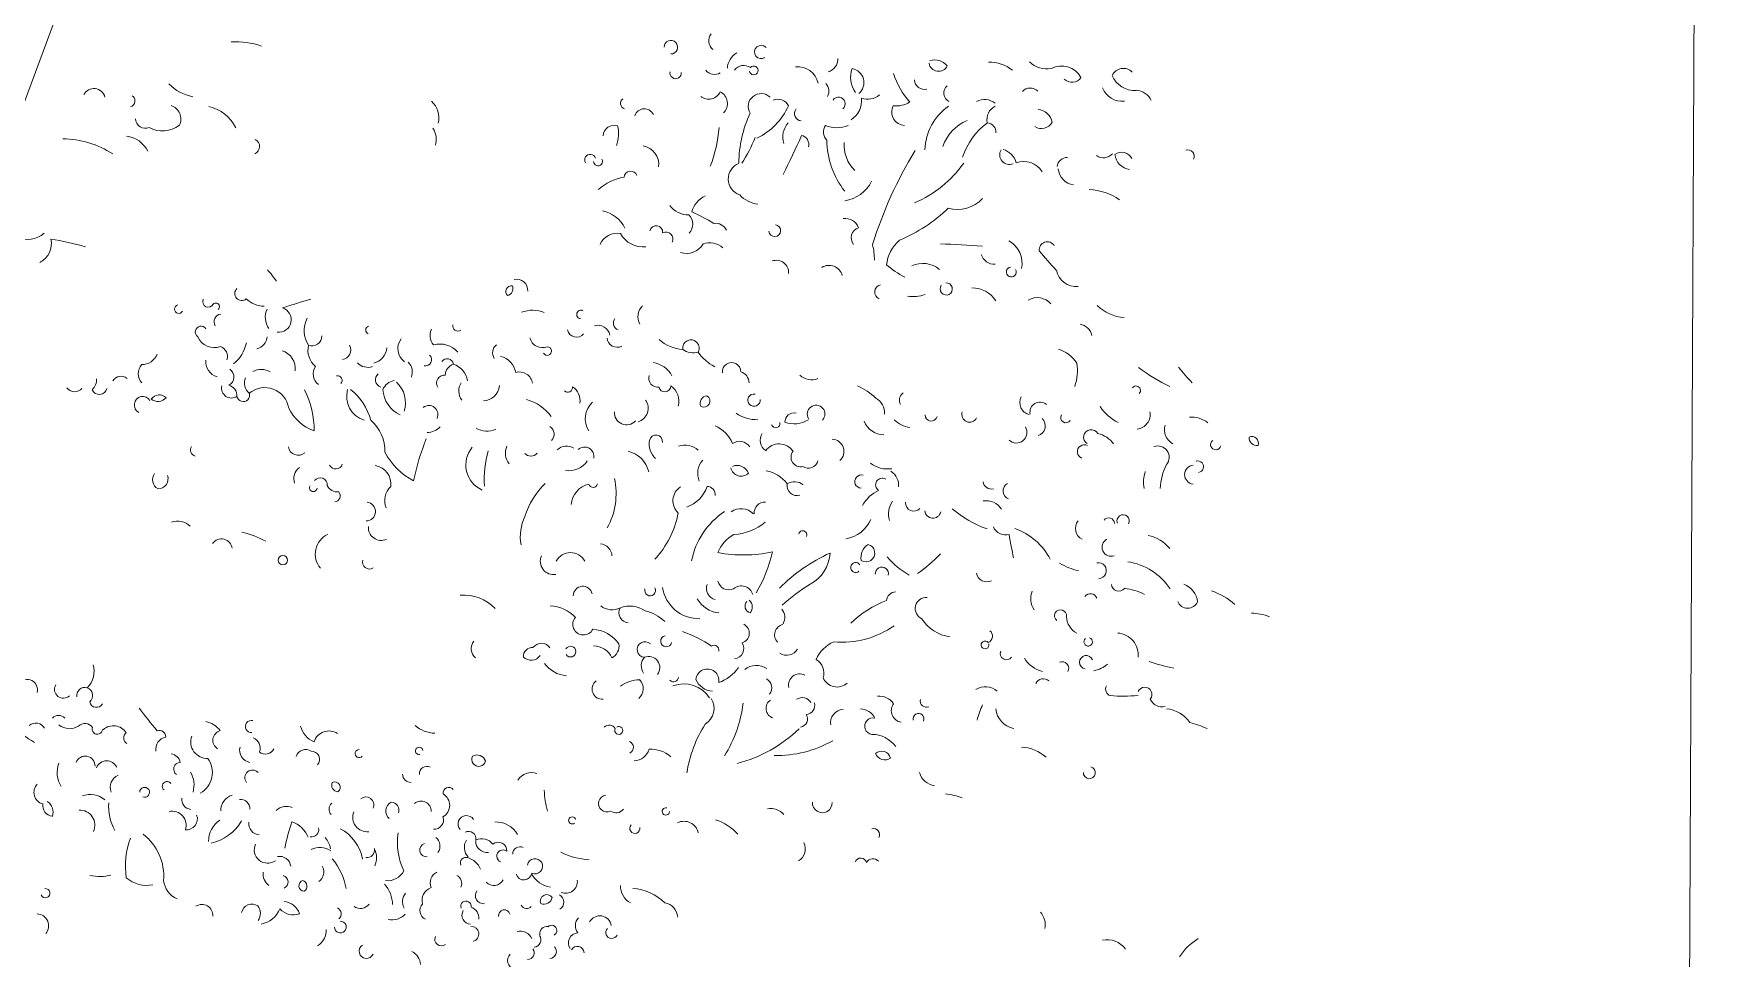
# Model space of a CAD drawing. Header units: millimetres. Extents: x -24439 to 198341, y -52871 to 149926.
# Drawn here: x 145387 to 147438, y 46299 to 47430 of the extents above; entities that cross this region are included whole.
import ezdxf

# ---------------------------------------------------------------- set-up
doc = ezdxf.new("R2010")
doc.units = ezdxf.units.MM
doc.linetypes.add('NET VAN', pattern=[1.06, 0.53, -0.53])
doc.layers.add('A-DETL-GENF-2', color=9, linetype='NET VAN', lineweight=9)
doc.layers.add('G-IMPT-1', color=9, linetype='Continuous', lineweight=9)

# ---------------------------------------------------------------- blocks, each defined once
blk = doc.blocks.new('NCV_TKCS_251209_TONG THE HIEN TRANG SAN DUONG - NCV_TKCS_HIEN TRANG_251209a_dwg_CX-1613001-TKCS_MB ĐỊNH VỊ CAO ĐỘ THIẾT KẾ')
at = {"layer": 'G-IMPT-1'}
blk.add_circle((-765.3, 5555.2), 9.44, dxfattribs=at)
for centre, radius, start, end in [((594.2, 6985.2), 25.4, 61.699, 171.4309), ((477.8, 6934.8), 44.9, 45.24, 134.7603), ((607.1, 7019.7), 48.9, 218.822, 291.315), ((633.2, 6939), 36.2, 41.631, 103.3173), ((343.1, 6870.2), 76, 67.899, 108.0114), ((422.9, 7012.5), 51.3, 243.045, 296.955), ((488, 6973.8), 22.6, 243.172, 341.587), ((591.5, 6985.6), 42.8, 218.117, 292.812), ((222.9, 6882.5), 33.9, 56.746, 123.2543), ((222, 6913.9), 19.7, 205.774, 351.288), ((422.6, 6895.9), 21.4, 60.66, 154.048), ((269.7, 6861.5), 19.9, 148.744, 258.515), ((450.4, 6846.3), 33.5, 28.883, 100.4241), ((764.4, 6875.8), 13.2, 350.728, 124.3312), ((-130.1, 6828.4), 13.6, 60.039, 320.569), ((-3.1, 6852.3), 28.1, 303.891, 17.228), ((110.6, 6846.9), 53.4, 177.216, 232.031), ((60.7, 6820.6), 29.1, 327.203, 96.8077), ((283.9, 6964.5), 174.5, 215.037, 237.209), ((205, 6870.8), 20.4, 198.339, 300.548), ((344.2, 6832.9), 35.7, 69.163, 133.4585), ((380, 6838.4), 30.8, 133.756, 209.182), ((455, 6868.2), 25.3, 254.05, 346.879), ((593.2, 6846.9), 24.7, 252.445, 334.816), ((639.5, 6823), 22.8, 42.156, 143.8677), ((652.4, 6849.4), 33.9, 202.407, 279.971), ((-217, 6826.3), 23.2, 159.056, 248.203), ((-149.7, 6786.1), 38, 136.466, 194.047), ((-37.8, 6780.3), 42.8, 29.132, 112.8169), ((4.3, 6785.5), 21.8, 347.185, 62.366), ((94.7, 6835.1), 37.7, 266.823, 326.307), ((148.6, 6855.5), 55.5, 281.44, 317.273), ((354.7, 6763.2), 111.5, 141.413, 195.137), ((367.6, 6748.8), 87.1, 129.528, 178.6593), ((467, 6738.9), 141.8, 143.4112, 178.9397), ((357.1, 6805.2), 18.6, 10.279, 102.3426), ((536.5, 6782.2), 21.7, 107.612, 189.172), ((-309.1, 6784.7), 13.8, 284.873, 197.019), ((-149.2, 6769.3), 23.7, 71.921, 161.2086), ((-133.8, 6788.1), 8.88, 204.775, 155.2249), ((51.5, 6773), 13.5, 327.104, 163.3485), ((52.2, 6778.8), 44.5, 317.892, 24.615), ((186.4, 6795.9), 27.3, 169.108, 284.165), ((415.1, 6773.7), 19.8, 165.135, 309.054), ((399.5, 6741), 39.7, 32.054, 89.8347), ((460, 6728), 43.3, 47.927, 128.2564), ((552.4, 6788.5), 36.2, 201.819, 278.69), ((-284.7, 6737.1), 11.6, 185.79, 22.283), ((-214.8, 6779.5), 23.2, 236.786, 317.463), ((-98.2, 6722), 26.3, 62.393, 227.959), ((-176.7, 6756.4), 132.7, 312.026, 352.779), ((-62.8, 6722.1), 25, 44.624, 129.0153), ((-14.5, 6732), 15, 157.323, 281.255), ((44.6, 6785.5), 62.8, 264.529, 307.993), ((620.7, 6639.5), 117, 72.192, 104.5362), ((-212.6, 6731), 26.5, 249.547, 350.591), ((-191, 6700.5), 26.5, 330.705, 80.2207), ((129.7, 6667.6), 247.9, 171.923, 196.248), ((4.1, 6688.1), 43.8, 155.625, 214.314), ((60.5, 6715.5), 23.1, 161.2, 242.403), ((156.4, 6716.9), 73, 192.863, 242.273), ((1060, 6509.2), 859.5, 165.3457, 179.3983), ((109.3, 6804.1), 233.4, 309.641, 341.599), ((-1244.1, 6829.7), 1249.8, 349.501, 353.556), ((-0.7, 6670.7), 18.8, 0.521, 94.9327), ((216.5, 6748.2), 175, 197.683, 234.514), ((325.2, 6704.4), 70.8, 271.537, 333.405), ((-363.8, 6648.7), 11.4, 140.791, 272.336), ((-319, 6629.6), 20.2, 41.18, 179.2684), ((-445.5, 6596.4), 283.9, 355.869, 12.112), ((-352.7, 6678.4), 261.9, 342.604, 355.487), ((90, 6652.8), 72.4, 294.935, 350.696), ((38.1, 6797.9), 332.5, 309.78, 330.38), ((-367.3, 6577.4), 22.7, 89.424, 193.256), ((-427.9, 6565), 70.3, 356.786, 30), ((-86.5, 6571.4), 34.6, 129.259, 267.611), ((452.5, 6553.6), 53.5, 5.94, 76.754), ((544.7, 6610.7), 16.3, 46.058, 205.017), ((1482.3, 8078), 1755.1, 237.135, 238.855), ((-301, 6537.4), 38.7, 10.153, 96.9077), ((697.5, 5248.1), 1360.9, 101.9214, 105.5513), ((442.5, 6579.6), 29.4, 214.697, 288.436), ((610.9, 6595.3), 41.1, 208.104, 292.589), ((-1112.8, 6360.9), 185.3, 88.9678, 108.2633), ((-766.3, 6496.1), 47.7, 4.198, 63.183), ((-400.4, 6517.3), 11.3, 35.385, 227.883), ((-57.1, 6589.6), 61.1, 239.79, 279.599), ((139.9, 6525.4), 28.9, 36.028, 114.4821), ((175.5, 6524.7), 21.5, 124.596, 235.404), ((315, 6500.5), 76.6, 146.888, 190.491), ((487.6, 6546.2), 10.1, 114.436, 46.636), ((714.6, 6605.4), 84, 241.944, 283.805), ((-384.4, 6519), 9.11, 196.414, 47.596), ((-277.7, 6409.4), 104.9, 116.3586, 148.4359), ((-310.7, 6505.8), 13.8, 39.14, 190.41), ((-120.6, 6476.7), 51.1, 132.206, 181.397), ((1.4, 6487.7), 12.1, 203.214, 98.6791), ((64.7, 6441.1), 156.3, 17.66, 29.598), ((325.1, 6460.5), 52.6, 66.909, 132.0152), ((437, 6437.9), 56.8, 49.317, 107.3038), ((564, 6476), 36.9, 57.385, 136.3012), ((-754.1, 6454.1), 42.9, 1.125, 49.278), ((-189.7, 6512.3), 46.6, 232.319, 287.948), ((-188.3, 6444.4), 26.9, 333.941, 61.112), ((-226.3, 6040.3), 438.5, 76.169, 82.8488), ((-111.2, 6444.5), 23.9, 42.083, 115.2968), ((324, 6686.9), 217.4, 247.164, 258.979), ((370.5, 6474.8), 12.5, 159.808, 110.1957), ((656.5, 6455.1), 29.8, 29.533, 97.3373), ((-229.2, 6415), 13.2, 12.136, 184.127), ((-107.2, 6387.5), 39.8, 64.141, 126.2469), ((29.2, 6407), 24.9, 11.984, 126.3072), ((135.8, 6424.9), 28.2, 32.604, 137.8696), ((247.1, 6430.8), 15, 119.745, 262.875), ((290.6, 6509.8), 72.1, 276.826, 305.677), ((914.1, 6758.8), 346.4, 249.411, 261.827), ((1122.6, 6818.8), 439.6, 234.999, 240.451), ((-1221, 6507.5), 101.2, 242.505, 274.115), ((-1171.2, 6316.1), 81.4, 42.663, 93.7343), ((-341.4, 6357.4), 67.9, 44.087, 94.3683), ((-292.5, 6352.5), 39.6, 98.2259, 171.775), ((-261.1, 6428.7), 52.4, 224.951, 293.141), ((-206.3, 6407.4), 14.4, 349.443, 133.9532), ((-168.6, 6428.8), 39, 268.287, 346.321), ((625, 6355.7), 67.6, 48.779, 90.1112), ((580.8, 6364.7), 98.1, 357.315, 25.305), ((800.8, 6388.3), 9.17, 333.639, 158.4336), ((-1404.9, 6342.4), 23.3, 31.15, 168.58), ((-1335.6, 6361.1), 12.2, 301.7299, 77.194), ((-1251.4, 6348), 28.8, 350.5439, 89.0665), ((-1068.9, 6344.5), 15.7, 307.691, 82.1724), ((940.3, 6317.7), 53.5, 68.56, 111.4398), ((1057.9, 6353.4), 13.6, 356.463, 130.4106), ((1065, 6367.6), 16.4, 193.669, 293.204), ((-1293.4, 6336.3), 19.9, 197.532, 309.689), ((-1269.4, 6377.3), 57.5, 258.595, 323.726), ((799.9, 6407.1), 92.9, 230.05, 260.703), ((814, 6341), 29.9, 293.266, 26.768), ((910.5, 6338), 32.6, 180.55, 258.393), ((988.4, 6329.4), 10.5, 141.569, 5.031), ((-1310.8, 6234.5), 57.4, 44.102, 99.0275), ((605.6, 6303.9), 25.7, 170.885, 271.487), ((625.7, 6289.7), 20.1, 65.344, 208.607), ((679.7, 6294.1), 10.6, 165.185, 344.303), ((882.5, 6270.6), 23.3, 336.872, 126.5473), ((-1389.6, 6063), 192.8, 74.035, 105.9647), ((-185.6, 6248.3), 30.9, 150.978, 226.084), ((625, 6260), 20.4, 302.757, 63.268), ((740.7, 6270.7), 15.4, 46.547, 253.964), ((755.3, 6227.2), 54.8, 52.531, 94.0694), ((1018.3, 6240.5), 116.2, 169.625, 194.618), ((964, 6258.4), 19.6, 113.961, 279.436), ((966.4, 6275.9), 11.7, 293.02, 124.2016), ((-476, 6214.1), 12.2, 102.806, 238.271), ((-489.4, 6216.4), 14.4, 298.867, 42.21), ((-467.4, 6219.4), 22.7, 12.13, 119.945), ((-245.1, 6216.9), 15, 158.558, 266.384), ((-93.2, 6209.2), 16.9, 347.53, 205.889), ((151.2, 6250.9), 34.2, 242.599, 308.822), ((233.7, 6088.4), 146.6, 64.293, 81.8527), ((289.7, 6186.8), 34.5, 12.696, 77.3029), ((361.9, 6235.5), 18.1, 142.3, 226.497), ((415.3, 6219.8), 12.3, 194.388, 3.103), ((490, 6243.7), 15.9, 176.392, 350.189), ((591.8, 6236), 21.6, 243.075, 48.165), ((735.8, 6238.3), 14.1, 79.348, 265.462), ((933.6, 6232.7), 67, 177.683, 207.374), ((-406.5, 6130.2), 62.6, 84.4596, 128.0624), ((-327.8, 6210.2), 8.56, 78.14, 281.86), ((-281.1, 6175.4), 24.8, 27.892, 122.6212), ((-126.5, 6279.1), 79.3, 244.597, 283.172), ((-96.2, 6235.1), 35.4, 249.975, 303.444), ((-14.4, 6288.4), 103.7, 233.028, 258.085), ((0.2, 6186.9), 18.9, 17.499, 202.952), ((17.6, 6168.5), 24.1, 17.671, 88.5882), ((371.7, 6239.1), 56.6, 242.594, 279.464), ((-328.4, 6181), 18.6, 208.512, 337.846), ((-243.6, 6187.2), 20.7, 201.652, 313.291), ((-151.9, 6104.8), 54.7, 46.072, 97.0578), ((60.6, 6144.7), 12.6, 96.736, 23.771), ((190, 6154.1), 18, 333.435, 229.185), ((322.4, 6195.8), 44, 218.565, 285.945), ((-390.9, 6147.6), 26, 209.298, 309.135), ((-372.1, 6119), 8.8, 226.631, 105.2989), ((-140.3, 6131), 18.3, 179.54, 294.988), ((-121.9, 6120.2), 12.2, 208.629, 16.611), ((-121.1, 6088.4), 36.9, 359.92, 72.85), ((-28.4, 6111.6), 15.1, 111.688, 222.322), ((-36.8, 6113.5), 12.4, 257.3269, 76.683), ((151.8, 6125.3), 19, 94.435, 196.175), ((137.8, 6172.6), 52.8, 265.34, 319.902), ((571.5, 6127.3), 17.2, 205.369, 300.428), ((617.1, 6119), 17.6, 136.116, 264.996), ((825.8, 6112.4), 11.8, 19.149, 160.8511), ((852.4, 6126.1), 12.7, 349.017, 219.051), ((-1036.1, 5985.8), 144.8, 49.471, 61.137), ((-582.3, 6088.7), 29, 169.563, 237.696), ((-561.4, 6115.1), 10.4, 183.525, 323.075), ((-457.7, 6089.5), 20.9, 145.345, 229.843), ((56.3, 6179.5), 74.4, 251.792, 288.208), ((120.7, 6077.3), 25.4, 163.19, 252.607), ((116.7, 6111.9), 8.78, 213.906, 30.104), ((242.4, 6090.2), 25.1, 328.882, 104.8579), ((345.4, 6142.5), 56.1, 248.888, 295.885), ((359, 6052.2), 36, 13.295, 72.462), ((583.5, 6049.6), 37, 48.305, 116.1644), ((787.2, 6090.3), 24.6, 157.863, 260.247), ((915.4, 6031.9), 80.9, 56.75, 94.1796), ((-1468.5, 6081.2), 52.7, 263.742, 327.678), ((-1311.7, 5277.3), 774.2, 91.7044, 97.0932), ((-1002.4, 6051.4), 14.2, 149.627, 327.159), ((-398.7, 5328.7), 884.5, 121.7335, 125.6461), ((-731, 6055.5), 8.13, 123.356, 264.719), ((-633.1, 6045.6), 33.5, 160.56, 250.56), ((-571.8, 6022.3), 49.3, 58.109, 121.8908), ((-456.8, 6041.3), 39.7, 25.74, 94.7717), ((-406.3, 6035.9), 27, 25.228, 122.8805), ((-310.7, 6059.9), 9.74, 243.923, 26.074), ((-311.8, 6031.1), 34.5, 8.568, 73.263), ((-168.4, 6058.3), 28.4, 302.678, 52.741), ((-7.8, 6004.8), 67.3, 39.3709, 83.7439), ((63.7, 6032.1), 24.8, 50.255, 141.7624), ((145.4, 6041.2), 34.4, 50.886, 159.9584), ((185.1, 6060.6), 19.5, 157.886, 300.286), ((200.7, 6063.2), 20.3, 253.656, 2.657), ((317.9, 6049), 13.3, 90.722, 285.537), ((360.7, 6054.8), 13.5, 74.325, 253.784), ((844.4, 6067.8), 18.5, 134.789, 307.04), ((902.4, 5921.2), 129.2, 50.823, 97.5721), ((-1443.5, 6024.2), 42.1, 313.21, 30.53), ((-1063, 6015.9), 11.3, 170.925, 350.151), ((-1045.2, 6010.4), 7.51, 328.282, 152.225), ((-966.2, 6090.7), 52.8, 242.754, 286.363), ((-903, 6031), 41.2, 172.723, 230.879), ((-914.4, 6022.1), 25.3, 279.038, 89.4338), ((-807.2, 6031.4), 54, 168.836, 230.472), ((-840.5, 6010), 20.3, 267.115, 16.57), ((-720.9, 6023.5), 34.6, 299.6, 11.945), ((-651.5, 5990), 29.6, 355.789, 60.357), ((-605, 6030.3), 12.7, 277.283, 65.224), ((-559.3, 6032.7), 12.9, 24.849, 163.9501), ((-533.8, 6018.5), 24, 125.115, 195.579), ((-547.8, 5997), 41.1, 24.31, 89.6422), ((-477.7, 6015.9), 33.3, 287.778, 12.733), ((-214.1, 6022.3), 45.8, 149.478, 228.847), ((-180.9, 6045.7), 25, 193.343, 332.971), ((-106.5, 6006.4), 13.2, 8.347, 187.917), ((-36.3, 5976.9), 40.9, 65.015, 125.3761), ((403.7, 5989.2), 70.5, 131.6422, 168.8679), ((433.9, 6015.1), 45.7, 162.532, 213.726), ((432.9, 6038.4), 17, 193.554, 333.028), ((474.4, 6035.2), 16.5, 202.682, 3.798), ((600.8, 6252.8), 222.3, 246.26, 267.557), ((623.5, 6056.3), 27.7, 220.84, 301.215), ((1250.1, 6324.7), 678.4, 205.513, 209.592), ((639.2, 5916.4), 131.2, 44.5129, 87.3361), ((833.3, 6014.4), 16.3, 289.781, 117.4765), ((1005, 5994), 44.3, 24.1349, 85.8809), ((1057, 5886.9), 155.2, 66.125, 86.7347), ((1185, 5929.3), 96.3, 84.5083, 106.912), ((-1116.2, 5984.1), 8.72, 121.115, 347.811), ((-1025.3, 5984.9), 15.4, 113.133, 230.605), ((-955.7, 5977), 29, 302.3, 10.441), ((-797.6, 5992.8), 44.1, 183.965, 246.019), ((-774.7, 5999.9), 19.2, 293.15, 46.833), ((-721.1, 6009.7), 29.3, 240.659, 306.075), ((-554, 5996.4), 16, 100.191, 229.947), ((-490.7, 5998.2), 31.9, 164.892, 231.979), ((-382, 5918.9), 93.2, 53.151, 91.092), ((-80.8, 6008.3), 38.9, 185.396, 245.041), ((31.9, 5980.1), 39.9, 154.703, 220.16), ((74, 6008.9), 21.1, 207.868, 332.132), ((73.1, 5983.7), 24.8, 38.236, 129.7436), ((134.5, 5948.8), 65.7, 52.508, 97.3535), ((195.5, 5982.9), 27.6, 67.238, 139.2454), ((195, 6003.5), 20.7, 187.192, 302.406), ((784, 6118.1), 115.8, 254.584, 275.027), ((880.7, 6001.1), 15.1, 202.457, 337.543), ((916, 5873.4), 123.8, 80.0419, 99.9581), ((1023.4, 6015), 22.2, 219.498, 352.393), ((-1059.2, 5952.6), 11.8, 51.524, 251.256), ((-1036, 5951.4), 72, 324.555, 5.308), ((-890.2, 5925.6), 38.1, 9.763, 89.5076), ((-790.2, 5944.2), 26.6, 161.848, 251.284), ((-764.7, 5938.2), 9.74, 333.925, 116.0754), ((-675.3, 5966.6), 15.9, 148.777, 267.823), ((-640.6, 5944.2), 29.9, 115.8675, 174.7423), ((-672, 5919.1), 55.7, 358.065, 64.462), ((-326.7, 5955.7), 17.8, 330.4619, 75.936), ((-237.1, 5935.2), 19.1, 7.227, 148.9974), ((-151.8, 5914.3), 56.9, 30.524, 93.1198), ((-49.1, 5952.3), 69.3, 306.561, 357.082), ((24.3, 5932.9), 16.5, 10.167, 104.8884), ((148.5, 5931.1), 22.2, 104.823, 202.047), ((292.7, 5988.2), 66.5, 295.665, 353.259), ((241, 6093.7), 307.4, 321.482, 333.046), ((835.2, 5951.7), 13.8, 36.61, 160.8807), ((-1034.9, 5964.9), 36.7, 220.077, 307.242), ((-1014.6, 5913.6), 22.3, 359.672, 85.3502), ((-909.5, 5880.5), 35.8, 76.469, 134.5784), ((-688.5, 5926.9), 50.7, 180.522, 269.478), ((-777.8, 5817.1), 119.7, 31.685, 68.341), ((-613.3, 5968.1), 60.8, 200.336, 261.809), ((-565.7, 5925.5), 18.4, 351.405, 146.0951), ((-455.4, 5970.2), 44.9, 256.827, 309.957), ((-347.2, 5920.8), 17.2, 239.574, 334.634), ((-270.3, 5918.2), 27.9, 74.504, 150.2542), ((-271.7, 5940.5), 44.1, 276.764, 343.966), ((-6.5, 5910.3), 33.6, 139.595, 244.595), ((109.4, 5891.1), 35.8, 62.149, 141.3867), ((64.5, 5970.8), 106.3, 289.516, 327.321), ((235, 5910.5), 8.42, 354.359, 185.641), ((391.5, 5909.8), 31, 139.04, 208.943), ((369.1, 5912.2), 18, 254.36, 93.6232), ((497.4, 6045.5), 153.8, 236.573, 258.467), ((615.7, 5947.2), 21.1, 206.968, 314.107), ((755.9, 5931.8), 40.1, 174.286, 231.381), ((785.8, 5904.3), 12.2, 7.997, 247.752), ((-1165.9, 5886.5), 34.1, 286.675, 355.137), ((-1002.2, 5905.9), 31.5, 189.938, 271.118), ((-986.8, 5878.7), 18.9, 313.8829, 72.598), ((-918.5, 5886.6), 27.4, 174.494, 247.432), ((-887.8, 5834.4), 49.2, 25.685, 146.852), ((-960.7, 5771.7), 188.6, 16.738, 43.06), ((-710, 5803.5), 83.7, 15.563, 65.964), ((-572.5, 5928.5), 41.6, 289.356, 330.255), ((-410.1, 5865.2), 56.4, 156.802, 262.688), ((-191.2, 5896.4), 237.4, 181.726, 199.149), ((-360.2, 5905.1), 35, 172.428, 235.497), ((-189.3, 5843.3), 46.6, 119.887, 192.188), ((-204.9, 5888.5), 9.1, 212.378, 4.492), ((-288.7, 5840.2), 141, 347.315, 29.539), ((-214.9, 5860.8), 194.9, 334.12, 5.63), ((188.6, 5809.8), 156.3, 140.256, 185.668), ((525.1, 5631.8), 344, 131.0642, 152.1452), ((223, 5873.4), 78.2, 315.438, 13.059), ((357.6, 5877.9), 10.1, 48.792, 327.468), ((412.2, 5881.2), 13.5, 2.437, 201.753), ((835.6, 5919), 39.9, 199.069, 258.559), ((917.6, 5860.3), 44.9, 10.851, 102.6853), ((-1131.7, 5842.1), 27, 154.258, 240.793), ((-967, 5860.4), 19.8, 182.661, 322.29), ((-973.2, 5842.4), 22.7, 15.126, 91.1365), ((-939.7, 5854.1), 13, 206.51, 34.001), ((-774.8, 5919.4), 93.6, 222.854, 266.744), ((-20.9, 5831.6), 537.8, 175.236, 184.764), ((-151.4, 5779.2), 167.3, 151.325, 178.6378), ((152.5, 5819.6), 73.2, 135.7806, 174.972), ((50.3, 6103.3), 278.9, 276.023, 299.028), ((-86.3, 5837.1), 272.8, 345.782, 4.691), ((455.9, 5835.4), 19.4, 108.045, 191.443), ((519.7, 5839.2), 22.7, 101.856, 262.915), ((855.2, 5869.5), 8.58, 145.561, 87.5661), ((998.8, 6233.5), 366.8, 267.971, 276.121), ((-1183.9, 5800.7), 19.3, 67.487, 165.6462), ((-529.6, 5924.4), 140.2, 224.605, 258.794), ((562.2, 5563.5), 381.4, 138.0237, 148.8313), ((564.1, 5666), 208.8, 127.543, 151.2542), ((569.7, 5878.1), 81, 229.337, 278.772), ((655.6, 5802.8), 7.95, 54.528, 35.472), ((651.7, 5820.3), 13.9, 307.371, 70.12), ((819.7, 5802.4), 13.7, 349.528, 129.957), ((863.5, 5828.5), 13.8, 38.867, 275.894), ((854.6, 5870.6), 61.2, 298.176, 326.845), ((996.7, 5800.3), 14.6, 335.805, 174.3342), ((-1261.5, 5789.7), 27.4, 329.304, 21.899), ((-1225.7, 5785.7), 15.7, 219.121, 4.483), ((-1130.3, 5775.9), 17.2, 48.257, 258.613), ((-1108.6, 5812), 21.3, 246.802, 336.802), ((-1098.3, 5786.4), 19.6, 61.607, 161.9962), ((-802.9, 5788.8), 20.5, 207.157, 326.816), ((-719.7, 5777.9), 14, 223.311, 358.763), ((-635.9, 5755.9), 38.7, 10.153, 96.9077), ((-221.7, 5769.2), 98, 171.808, 206.516), ((320.6, 5901.8), 185.9, 281.844, 321.812), ((702.4, 5798.4), 12.5, 173.085, 340.931), ((779.9, 5845), 60.1, 228.669, 272.973), ((929.9, 5790.9), 13.3, 165.093, 270.656), ((855.6, 6112.6), 343.2, 282.519, 291.964), ((1030, 5810.6), 25.7, 219.166, 301.909), ((1060.3, 5720.7), 65.6, 51.413, 101.4468), ((-1276.5, 5781.1), 20.2, 234.741, 333.33), ((-765.1, 5729.2), 28, 143.32, 216.68), ((-565.8, 5742.9), 37.6, 148.21, 221.316), ((-149.3, 5749), 25.5, 18.531, 102.7527), ((100.1, 5755.3), 22.4, 175.236, 274.764), ((116.3, 5782), 23.2, 210.64, 311.418), ((152.1, 5751.5), 24.3, 32.639, 147.3605), ((177.6, 5741.4), 14, 152.614, 272.328), ((161.2, 5734.7), 18.5, 336.697, 65.38), ((222.1, 5730.9), 27.4, 348.539, 55.061), ((794.1, 5755), 16.9, 63.837, 172.762), ((1110.4, 5583.1), 189.1, 81.4824, 92.7915), ((-998, 5720.2), 13.3, 165.092, 270.655), ((-748.5, 5714.3), 7.67, 165.964, 14.036), ((-736.7, 5724.1), 14.6, 12.854, 159.5158), ((-705.8, 5741.5), 21.9, 220.359, 295.451), ((-703.7, 5711.1), 12.9, 294.98, 55.49), ((-631.4, 5699.1), 19.2, 287.469, 100.6022), ((-236.1, 5712.2), 27, 171.588, 297.338), ((-198.7, 5707.5), 33.2, 45.239, 168.1587), ((-30.5, 5712.1), 10.9, 178.226, 45.374), ((59.8, 5757.4), 74.8, 205.244, 288.359), ((106.7, 5766.8), 59, 227.112, 279.88), ((259, 5705), 21.2, 118.443, 241.557), ((401.5, 5667.8), 67.4, 129.4276, 173.6868), ((691.9, 5685.1), 37.8, 66.902, 137.627), ((-158.8, 5662.3), 19.3, 28.646, 197.021), ((168.9, 5681.2), 20.4, 303.159, 79.461), ((266.9, 5690.5), 25.5, 254.439, 346.494), ((326.5, 5644), 32.2, 359.248, 75.563), ((837.9, 5659.3), 153.8, 170.557, 183.084), ((756.2, 5701.9), 45.5, 202.428, 275.643), ((-1046.9, 5641.8), 21.1, 159.553, 256.591), ((-1056.3, 5640.6), 19.9, 283.031, 38.089), ((-592.3, 5677.1), 26.5, 192.111, 309.531), ((-104.1, 5688.4), 37.9, 249.146, 312.42), ((-58.5, 5656.3), 20.5, 168.618, 281.382), ((-45, 5619.3), 53, 71.701, 129.2838), ((-25.2, 5572.9), 96.8, 64.602, 91.8587), ((43.7, 5376.4), 275, 73.373, 87.1735), ((129.8, 5634.2), 9.34, 0.572, 142.5566), ((166.6, 5648.1), 20.9, 292.073, 49.982), ((382.5, 5663.2), 30.8, 219.43, 329.042), ((488.7, 5605.7), 36.5, 51.635, 110.4191), ((574.1, 5658.8), 12.5, 181.629, 309.484), ((-663.1, 5599.2), 44.5, 131.709, 237.319), ((-197.5, 5551.2), 74.4, 60.156, 104.6539), ((-140.8, 5606.8), 21.6, 155.584, 349.116), ((-5.7, 5594), 15.9, 63.221, 282.528), ((31, 5622.5), 11.3, 118.67, 3.221), ((111.2, 5638), 80, 305.538, 342.408), ((233.2, 5589.1), 40.9, 75.574, 142.7837), ((244, 5587.7), 21.1, 339.553, 76.591), ((317.3, 5615.6), 22.8, 79.277, 209.048), ((459.1, 5572.8), 33.1, 42.78, 106.1721), ((534.3, 5626.7), 24.2, 161.701, 277.244), ((569.3, 5619.4), 11, 350.65, 209.958), ((805.9, 5546.7), 80.6, 64.421, 103.7665), ((934.4, 5614.7), 12.2, 192.968, 93.2905), ((-982.7, 5533.2), 37.9, 64.262, 126.6179), ((-849, 5401.2), 185.1, 77.805, 94.0245), ((-595.4, 5601.9), 13.6, 176.509, 321.417), ((-366.7, 5504.7), 92.5, 61.39, 110.2397), ((-103.7, 5532.4), 72.1, 52.644, 102.6782), ((-97.3, 5530.6), 41.9, 40.806, 105.3396), ((-85.2, 5577.8), 27.8, 314.765, 25.219), ((23.3, 5567.8), 27.8, 157.411, 229.07), ((12.1, 5560.9), 22.7, 337.965, 129.2661), ((134.4, 5569.9), 23.6, 7.27, 190.912), ((335.4, 5572.8), 20.5, 46.987, 140.1674), ((339.4, 5579.9), 20, 294.101, 29.03), ((424.5, 5568.5), 26.1, 108.004, 208.393), ((484.5, 5578.4), 16.9, 93.747, 278.934), ((-891.5, 5539.7), 22, 24.105, 161.1017), ((-205.6, 5524.8), 21.2, 50.611, 160.4374), ((-149.9, 5546), 10.9, 231.114, 165.7528), ((66.5, 5556.9), 9.85, 236.049, 17.692), ((108.3, 5490.8), 61.6, 49.265, 128.0066), ((141, 5589.8), 38.5, 219.195, 283.936), ((127, 5508.7), 38.3, 319.027, 48.864), ((-31.8, 5502.2), 253.1, 344.208, 10.161), ((284.6, 5555.9), 20.2, 138.828, 269.096), ((335.8, 5549.1), 17.3, 297.764, 47.045), ((504.5, 5501.2), 62.9, 54.432, 106.0029), ((-322.4, 5500.3), 24.2, 157.38, 247.38), ((-221.6, 5514.2), 18.2, 102.691, 200.707), ((-228, 5526.9), 21.9, 241.039, 343.72), ((-156.7, 5556.8), 61.6, 232.756, 282.186), ((-66, 5491.5), 20.6, 142.424, 292.386), ((26, 5462.6), 73.5, 109.5204, 142.1542), ((-10.8, 5509.1), 25.9, 326.194, 61.879), ((90.9, 5671.7), 288.3, 301.499, 330.584), ((248.8, 5683.8), 228.6, 285.145, 316.486), ((521.6, 5517.6), 18.1, 28.94, 151.06), ((521.6, 5539.5), 20.6, 219.708, 320.292), ((634.2, 5535.8), 37.8, 213.094, 278.449), ((399.6, 5413.2), 253.6, 163.886, 188.085), ((692.8, 5312.4), 178.8, 87.3307, 98.6927), ((-26.9, 5411.5), 14.4, 47.79, 151.1331), ((-9.3, 5420.5), 8.05, 168.417, 138.4533), ((16.7, 5392.5), 13, 313.167, 83.702), ((27.4, 5401.6), 33.5, 289.502, 0.062), ((82, 5344.5), 60.9, 65.253, 110.1671), ((430.6, 5399.2), 20.3, 194.206, 17.685), ((549.4, 5366.9), 12.4, 348.671, 121.3473), ((343.1, 5322.5), 36.4, 57.894, 116.0795), ((1340.5, 5270.9), 127.7, 138.7021, 162.8002), ((-383.3, 5367.4), 62.7, 245.01, 285.048), ((230.5, 5198.6), 104.4, 59.019, 89.0899), ((396.4, 5291), 29.3, 318.215, 41.785), ((542, 5302.3), 12.1, 31.547, 176.5264), ((566.7, 5305.3), 14.9, 58.157, 167.0819), ((900.1, 5280.6), 39.4, 5.573, 58.437), ((1080.6, 5254.4), 46.8, 53.187, 118.3379), ((-387.1, 5263.3), 7.52, 19.979, 296.419), ((-265.7, 5281.6), 14.1, 168.432, 3.938), ((-266.4, 5271.8), 18.3, 36.214, 136.156), ((-145.9, 5255.9), 32.4, 86.2208, 165.4538), ((10.5, 5270.9), 17, 114.998, 312.382), ((28.3, 5276.2), 18.9, 250.077, 339.474), ((130.1, 5290.1), 7.43, 91.9, 14.359), ((179.8, 5252.4), 30.4, 30.116, 131.7019), ((-1115, 5214), 48.3, 332.105, 32.3), ((-594.6, 5263.5), 44.3, 209.537, 265.913), ((-565.7, 5218.3), 32.1, 73.902, 178.1522), ((-502.8, 5222.6), 8.1, 103.564, 336.045), ((-358.8, 5223.2), 15, 78.745, 202.677), ((53.9, 5318.9), 183.2, 198.678, 212.25), ((79.6, 5239), 10.3, 154.299, 25.701), ((-816.5, 5146.5), 48.8, 53.622, 95.3304), ((-728.7, 5212.4), 12.5, 95.712, 290.278), ((-604.2, 5180.2), 19.7, 71.162, 179.9125), ((-592.6, 5183.1), 16.6, 336.865, 108.1548), ((-389.1, 5214.3), 18.1, 199.884, 286.985), ((-304.4, 5198.3), 11.7, 57.756, 205.509), ((-47.5, 5217.5), 7.21, 31.096, 328.904), ((-1188.5, 5151.6), 21.3, 1.855, 157.5339), ((-1118, 5174.1), 18.1, 166.282, 331.218), ((-1072.1, 5174.6), 16.8, 90.754, 206.033), ((-1073.4, 5174.6), 16.9, 327.0109, 86.1187), ((-1046.9, 5171.6), 13.9, 206.908, 349.351), ((-415.4, 5915.3), 912.6, 233.457, 237.153), ((-776.4, 5168.5), 20.6, 122.814, 254.248), ((-713.7, 5166.6), 25.5, 182.72, 275.452), ((-720.8, 5168.9), 22.6, 355.6929, 84.7766), ((-690.8, 5184.4), 18.8, 246.615, 352.875), ((-347.9, 5146.5), 20.8, 16.443, 146.4951), ((-320.9, 5167.3), 26.6, 315.416, 77.105), ((-251.6, 5148.3), 17.3, 50.183, 237.309), ((-181.1, 5119.4), 52.4, 47.317, 108.4933), ((-990.1, 5103.1), 30.7, 49.048, 149.1334), ((-902.9, 5137.4), 13.5, 16.045, 123.9921), ((-878.2, 5118.6), 25.4, 117.569, 205.563), ((-806.2, 5156.1), 33.6, 176.897, 289.363), ((-696.9, 5113), 15.5, 59.257, 235.272), ((-524.7, 5148.9), 13.7, 173.212, 283.52), ((-530.5, 5142.3), 11.2, 323.097, 133.6351), ((-459.6, 5126.3), 16.4, 353.243, 145.644), ((-396.3, 5132.1), 21.2, 136.345, 242.58), ((-407.3, 5131.2), 16.1, 355.723, 105.7004), ((-317, 5137.3), 18.9, 282.243, 36.646), ((-239.4, 5119.9), 15.9, 9.678, 131.0157), ((-205, 5102.5), 27.5, 52.945, 133.0822), ((-173.8, 5114.8), 17.5, 13.452, 146.5316), ((-129.9, 5121.4), 14.5, 78.374, 197.654), ((-25.9, 5307.4), 160.7, 261.109, 282.471), ((-1146.1, 5072.3), 20.7, 46.269, 147.1497), ((-1107.1, 5104.1), 17.1, 59.527, 154.6767), ((-1092.6, 5133.5), 34, 247.236, 319.552), ((-1050.4, 5102), 18.9, 52.329, 150.287), ((-1028.4, 5116.3), 10.4, 176.072, 14.319), ((-958.8, 5118.7), 13.5, 146.009, 253.957), ((-865.9, 5090.6), 21.1, 27.242, 99.6264), ((-842.5, 5087.2), 13.8, 109.655, 250.345), ((-825.6, 5085.6), 49.4, 316.954, 51.844), ((-513.6, 5101), 15.9, 147.677, 240.393), ((-449.5, 5102.9), 29.4, 174.393, 293.552), ((-311.5, 5083.4), 22, 340.5869, 69.447), ((-215.3, 5109.6), 28.1, 164.814, 239.947), ((-201.4, 5127.2), 23.3, 196.194, 293.403), ((-161.6, 5107.2), 12.6, 67.277, 266.733), ((-93.1, 5106.2), 15.5, 261.591, 188.409), ((-24.6, 5094.6), 24.2, 265.653, 22.672), ((122.1, 5128.4), 38.1, 194.497, 259.199), ((134.2, 5021.7), 101.6, 61.966, 103.0426), ((185.1, 5078.9), 32.7, 21.641, 95.4997), ((-1078.9, 5327.2), 280.9, 245.142, 256.807), ((-984.8, 5038.7), 22.4, 41.866, 175.0023), ((-855.6, 5049.3), 51.2, 0.746, 47.709), ((-708.7, 5039.7), 32.2, 122.978, 198.443), ((-702, 5045.3), 19.2, 14.037, 112.8341), ((-605.3, 5048.3), 29.8, 82.6627, 150.4674), ((-512.4, 4978.6), 87.9, 26.8669, 78.839), ((-247.3, 5110.5), 134.2, 188.393, 222.299), ((-314.4, 5074.1), 13.8, 125.426, 291.176), ((-229.7, 5072), 11.5, 88.327, 218.542), ((-230.1, 5040.7), 42.8, 40.7009, 88.8968), ((-168.5, 5064.9), 21.4, 240.495, 349.908), ((-111.4, 5088.4), 16.2, 212.137, 8.976), ((-57.4, 5128.6), 54.8, 226.151, 276.979), ((-49.6, 5045.2), 13.2, 51.405, 218.597), ((-32.2, 5048.1), 17.2, 319.7339, 77.1339), ((-1030.7, 5023.4), 52.9, 175.41, 229.829), ((-1030.2, 5037.8), 19.8, 13.892, 176.9878), ((-942.6, 5018.2), 27.4, 131.199, 217.379), ((-898.8, 5021), 10.1, 267.356, 195.328), ((-858.6, 5046), 9.68, 52.769, 249.123), ((-802.3, 5035.4), 21.1, 190.985, 279.624), ((-174.4, 5036), 419.9, 178.095, 185.724), ((-595.9, 4995.1), 54.9, 38.811, 88.0585), ((-551.4, 5046.3), 15.1, 277.564, 29.306), ((-541.1, 5002.6), 42.1, 24.684, 59.291), ((-430.5, 5038.9), 15.2, 278, 28.87), ((-445.8, 5018.2), 40, 352.268, 44.6), ((-263.9, 5019.2), 25, 134.625, 219.016), ((-243.4, 5024.7), 18, 351.4879, 80.5659), ((-88.2, 5030.7), 12.5, 223.799, 336.815), ((-57.7, 5053.3), 16.5, 262.165, 7.837), ((44, 5021.1), 24.4, 155.122, 232.951), ((69.4, 5024.9), 23.7, 25.56, 168.6902), ((95.6, 5021.8), 12, 150.947, 352.186), ((-825.8, 4972.5), 28.9, 358.613, 118.7318), ((-801.2, 4993.5), 22.1, 281.276, 38.273), ((-696.7, 4978.4), 50.7, 140.019, 198.21), ((-786.7, 5045), 96.8, 299.411, 346.296), ((-655, 5027.9), 23.1, 189.832, 282.789), ((-512.1, 4976.5), 41.5, 74.461, 132.3271), ((-560.7, 4897), 124.3, 25.948, 57.319), ((-382.9, 5026.8), 37, 280.285, 349.715), ((-266.4, 4980.7), 28.3, 126.59, 210.79), ((-204.4, 4987.7), 10.5, 4.962, 218.637), ((-176.4, 5018.6), 16.6, 161.328, 293.651), ((-124, 4991.9), 11.7, 30.951, 206.266), ((-30.8, 4982.1), 14, 95.079, 207.699), ((-22.8, 4990.6), 10.7, 314.427, 149.8194), ((37.3, 4982.2), 20.9, 112.306, 229.75), ((-1091.7, 4962.6), 24.2, 152.666, 271.885), ((-990.3, 4940.4), 46.4, 66.502, 127.1843), ((-870.5, 4997.5), 93.8, 191.208, 226.901), ((-624.8, 4981), 27.2, 171.815, 322.32), ((-590.9, 4953.4), 22.9, 23.429, 117.6907), ((-523.3, 4964.4), 22.4, 318.366, 48.366), ((-411.8, 4926.3), 66.8, 18.597, 57.984), ((-304.5, 4966.8), 27.5, 157.161, 224.078), ((-272.7, 4958), 19.9, 155.416, 260.728), ((-189.5, 4972.6), 18.1, 164.466, 285.535), ((-194.2, 4965.6), 23, 11.039, 89.3507), ((-76.2, 4946.3), 25.7, 39.141, 121.9338), ((-53.2, 4961.8), 15.5, 293.819, 49.922), ((-14.9, 4948.1), 14.4, 290.99, 60.84), ((40.7, 4962.1), 13.4, 17.838, 170.3348), ((-1068.7, 4942), 22.5, 189.234, 279.691), ((-1090.5, 4921.1), 25.7, 356.924, 74.1499), ((-1006.2, 4918.5), 30.9, 351.935, 109.487), ((-741.6, 4911.4), 158.2, 175.63, 205.449), ((-916, 4837.1), 108.5, 12.296, 68.907), ((-592.2, 4938.9), 28.2, 188.782, 250.829), ((-579.5, 4926.2), 14, 313.3109, 88.7635), ((-531.8, 4932.6), 11.4, 124.087, 284.8), ((-538.6, 4929.5), 12.5, 320.502, 88.3849), ((-415.4, 4942), 21.8, 250.016, 340.016), ((-351.1, 4951.8), 35.9, 274.281, 334.736), ((-177.8, 4936.7), 15.5, 301.247, 108.786), ((-57.1, 4932.8), 13.8, 289.15, 53.356), ((-555.4, 4853.5), 37.1, 35.518, 100.8791), ((-456, 4895.5), 13.1, 325.391, 83.4984), ((-233, 4908.2), 13.2, 170.412, 327.513), ((-74.1, 4911.4), 17.8, 152.035, 273.435), ((-767.7, 4877.6), 45.7, 202.5, 263.761), ((-617.8, 4845.8), 21.1, 70.767, 186.554), ((-625.9, 4845.2), 25.5, 343.147, 53.722), ((-616.7, 4877.7), 50.7, 296.489, 354.936), ((-547, 4903.2), 35.6, 237.49, 307.716), ((-497.3, 4847.5), 35.8, 316.7, 20.68), ((-437.4, 4873), 12, 197.172, 109.6977), ((-289, 4836.4), 31.8, 19.833, 79.696), ((-962.4, 4914.8), 88.3, 273.564, 301.735), ((-858.4, 4901.2), 63.4, 245.774, 298.045), ((-714.6, 4814.1), 22.5, 13.173, 140.0426), ((-372.4, 4841.3), 14.8, 139.843, 353.759), ((-1033.4, 4765.8), 9.46, 220.151, 111.7783), ((-1030.9, 4697.2), 24.1, 335.169, 104.4417)]:
    blk.add_arc(centre, radius, start, end, dxfattribs=at)
blk = doc.blocks.new('NCV_TKCS_251209_TONG THE HIEN TRANG SAN DUONG - NCV_TKCS_HIEN TRANG_251209a_dwg-1612995-TKCS_MB ĐỊNH VỊ CAO ĐỘ THIẾT KẾ')
at = {"layer": 'G-IMPT-1', "flags": 128}
for points in [[(563602851.8, 1145093282.1), (563604167, 1145089083), (563606454, 1145082119), (563614466, 1145054358), (563616073, 1145049661), (563620134, 1145037512), (563624300, 1145023443), (563630510, 1145001852), (563634991, 1144986784), (563635712.5, 1144984469.9)], [(563619360.2, 1145030584.3), (563619336.7, 1145030929.2), (563619321.4, 1145031300.7), (563619315.6, 1145031698.9), (563619320.6, 1145032123.8), (563619337.7, 1145032575.3), (563619368.4, 1145033053.5), (563619413, 1145033556.3), (563619468.7, 1145034073.3), (563619532.1, 1145034592.1), (563619599.4, 1145035100.1), (563619667, 1145035585.1)]]:
    blk.add_lwpolyline(points, dxfattribs=at)
at = {"xscale": 0.5999999999997676, "yscale": 0.5999999999997676, "zscale": 0.5999999999997676, "rotation": 0.0005022315763634679}
blk.add_blockref('NCV_TKCS_251209_TONG THE HIEN TRANG SAN DUONG - NCV_TKCS_HIEN TRANG_251209a_dwg_CX-1613001-TKCS_MB ĐỊNH VỊ CAO ĐỘ THIẾT KẾ', (563620284.2, 1145029152.1), dxfattribs=at)
blk = doc.blocks.new('NCV_TKCS_251209_TONG THE HIEN TRANG SAN DUONG - NCV_TKCS_251209_TONG THE HIEN TRANG SAN DUONG-1605292-TKCS_MB ĐỊNH VỊ CAO ĐỘ THIẾT KẾ')
at = {"rotation": 343.2379237072182}
blk.add_blockref('NCV_TKCS_251209_TONG THE HIEN TRANG SAN DUONG - NCV_TKCS_HIEN TRANG_251209a_dwg-1612995-TKCS_MB ĐỊNH VỊ CAO ĐỘ THIẾT KẾ', (-869777547.7, -933796958.8), dxfattribs=at)

msp = doc.modelspace()

# ---------------------------------------------------------------- block references
at = {"layer": 'A-DETL-GENF-2'}
msp.add_blockref('NCV_TKCS_251209_TONG THE HIEN TRANG SAN DUONG - NCV_TKCS_251209_TONG THE HIEN TRANG SAN DUONG-1605292-TKCS_MB ĐỊNH VỊ CAO ĐỘ THIẾT KẾ', (26103.5, 9888.2), dxfattribs=at)

doc.saveas('drawing.dxf')
